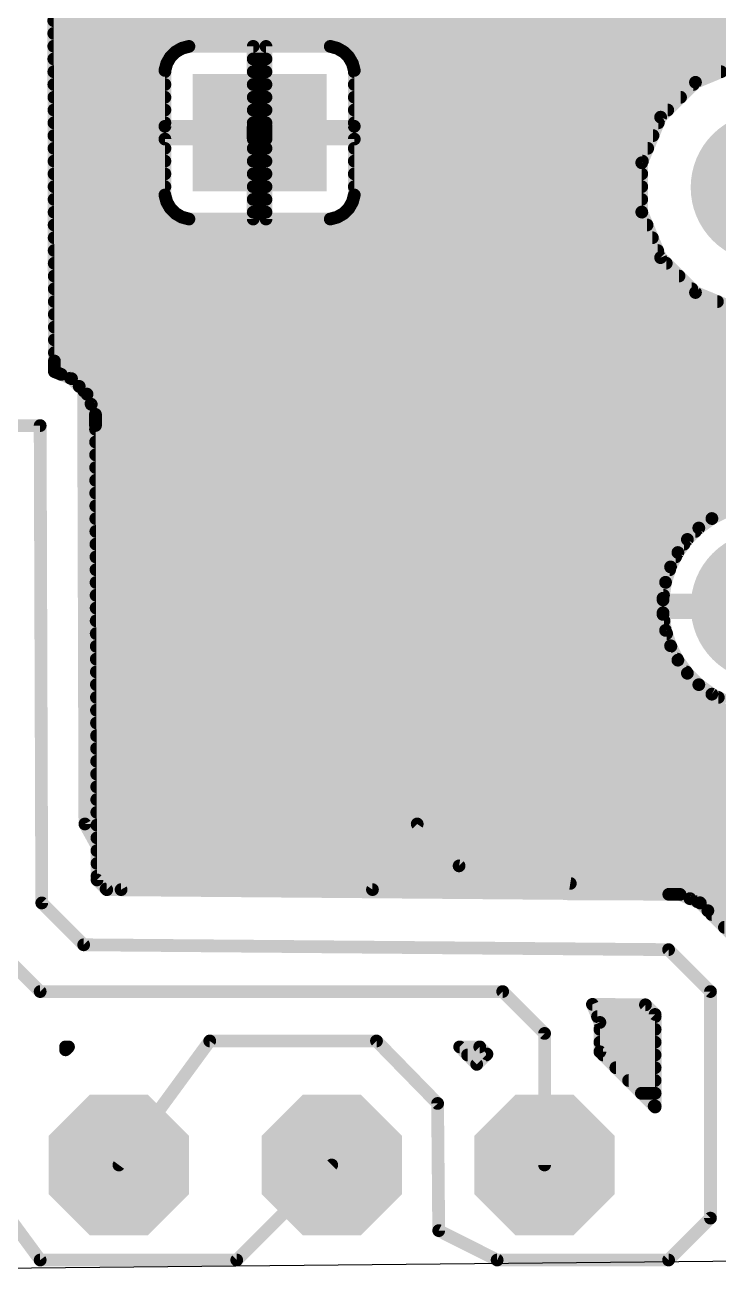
# Model space of a CAD drawing. Extents: x -10.4 to 51.9, y -1.7 to 39.2.
# Drawn here: x 19.82 to 28.1, y 0 to 15.03 of the extents above; entities that cross this region are included whole.
import ezdxf

# ---------------------------------------------------------------- set-up
doc = ezdxf.new("R2010")
doc.units = 0
for name, color, linetype in [('1', 14, 'CONTINUOUS'), ('17', 94, 'CONTINUOUS'), ('20', 178, 'CONTINUOUS')]:
    doc.layers.add(name, color=color, linetype=linetype)

# ---------------------------------------------------------------- blocks, each defined once
blk = doc.blocks.new('RECT')
blk.add_solid([(-0.5, -0.5), (0.5, -0.5), (-0.5, 0.5), (0.5, 0.5)])
blk = doc.blocks.new('OCTAGONP')
at = {"const_width": 0.5}
blk.add_lwpolyline([(-0.25, -0.1036), (-0.25, 0.1036), (-0.1036, 0.25), (0.1036, 0.25), (0.25, 0.1036), (0.25, -0.1036), (0.1036, -0.25), (-0.1036, -0.25), (-0.25, -0.1036), (-0.25, 0.1036)], dxfattribs=at)
blk = doc.blocks.new('LONGP100')
at = {"const_width": 1}
blk.add_lwpolyline([(-0.5, 0), (0.5, 0)], dxfattribs=at)
at = {"const_width": 0.5}
for points in [[(-0.5, 0.25, 1), (-0.5, -0.25)], [(0.5, -0.25, 1), (0.5, 0.25)]]:
    blk.add_lwpolyline(points, format="xyb", dxfattribs=at)

msp = doc.modelspace()

# ---------------------------------------------------------------- linework, layer by layer
at = {"layer": '1'}
for points, const_width in [([(20.5, 16.74), (20.534, 5.5)], 0.1524), ([(20.1698, 11.0259), (20.1604, 16.0003)], 0.1524), ([(20.1621, 15.0876), (39.3175, 15.0876)], 0.1524), ([(20.1624, 14.9352), (39.3173, 14.9352)], 0.1524), ([(20.1627, 14.7828), (39.3171, 14.7828)], 0.1524), ([(21.6163, 14.7145), (21.5548, 14.6531)], 0.1524), ([(21.6916, 14.758), (21.6163, 14.7145)], 0.1524), ([(21.7755, 14.7805), (21.6916, 14.758)], 0.1524), ([(22.5428, 14.7805), (21.7755, 14.7805)], 0.1524), ([(22.5428, 13.8265), (22.5428, 14.7805)], 0.1524), ([(23.4625, 14.7805), (22.6952, 14.7805)], 0.1524), ([(22.6952, 14.7805), (22.6952, 13.8265)], 0.1524), ([(23.5465, 14.758), (23.4625, 14.7805)], 0.1524), ([(23.6218, 14.7145), (23.5465, 14.758)], 0.1524), ([(23.6832, 14.6531), (23.6218, 14.7145)], 0.1524), ([(20.163, 14.6304), (21.5417, 14.6304)], 0.1524), ([(21.5113, 14.5778), (21.4888, 14.4938)], 0.1524), ([(21.5548, 14.6531), (21.5113, 14.5778)], 0.1524), ([(22.5428, 14.6304), (22.6952, 14.6304)], 0.1524), ([(23.7267, 14.5778), (23.6832, 14.6531)], 0.1524), ([(23.6963, 14.6304), (30.1557, 14.6304)], 0.1524), ([(23.7492, 14.4938), (23.7267, 14.5778)], 0.1524), ([(28.3651, 14.577), (27.8213, 14.3518)], 0.1524), ([(20.1633, 14.478), (21.4888, 14.478)], 0.1524), ([(21.4888, 14.4938), (21.4888, 13.8265)], 0.1524), ([(22.5428, 14.478), (22.6952, 14.478)], 0.1524), ([(23.7492, 13.8265), (23.7492, 14.4938)], 0.1524), ([(23.7492, 14.478), (28.1259, 14.478)], 0.1524), ([(20.1636, 14.3256), (21.4888, 14.3256)], 0.1524), ([(22.5428, 14.3256), (22.6952, 14.3256)], 0.1524), ([(23.7492, 14.3256), (27.7951, 14.3256)], 0.1524), ([(27.8213, 14.3518), (27.4051, 13.9356)], 0.1524), ([(20.1639, 14.1732), (21.4888, 14.1732)], 0.1524), ([(22.5428, 14.1732), (22.6952, 14.1732)], 0.1524), ([(23.7492, 14.1732), (27.6427, 14.1732)], 0.1524), ([(20.1641, 14.0208), (21.4888, 14.0208)], 0.1524), ([(22.5428, 14.0208), (22.6952, 14.0208)], 0.1524), ([(23.7492, 14.0208), (27.4903, 14.0208)], 0.1524), ([(27.4051, 13.9356), (27.1798, 13.3918)], 0.1524), ([(20.1644, 13.8684), (21.4888, 13.8684)], 0.1524), ([(21.4888, 13.8265), (22.5428, 13.8265)], 0.1524), ([(22.5428, 13.8684), (22.6952, 13.8684)], 0.1524), ([(22.6952, 13.8265), (22.5428, 13.8265)], 0.1524), ([(22.5428, 13.8265), (22.5428, 13.6741)], 0.1524), ([(22.6952, 13.6741), (22.6952, 13.8265)], 0.1524), ([(22.6952, 13.8265), (23.7492, 13.8265)], 0.1524), ([(23.7492, 13.8684), (27.3772, 13.8684)], 0.1524), ([(20.1647, 13.716), (22.5428, 13.716)], 0.1524), ([(22.5428, 13.6741), (21.4888, 13.6741)], 0.1524), ([(21.4888, 13.6741), (21.4888, 13.0068)], 0.1524), ([(22.5428, 12.7201), (22.5428, 13.6741)], 0.1524), ([(22.5428, 13.6741), (22.6952, 13.6741)], 0.1524), ([(22.6952, 13.716), (27.3141, 13.716)], 0.1524), ([(22.6952, 13.6741), (22.6952, 12.7201)], 0.1524), ([(23.7492, 13.6741), (22.6952, 13.6741)], 0.1524), ([(23.7492, 13.0068), (23.7492, 13.6741)], 0.1524), ([(20.165, 13.5636), (21.4888, 13.5636)], 0.1524), ([(22.5428, 13.5636), (22.6952, 13.5636)], 0.1524), ([(23.7492, 13.5636), (27.251, 13.5636)], 0.1524), ([(20.1653, 13.4112), (21.4888, 13.4112)], 0.1524), ([(22.5428, 13.4112), (22.6952, 13.4112)], 0.1524), ([(23.7492, 13.4112), (27.1878, 13.4112)], 0.1524), ([(27.1798, 13.3918), (27.1798, 12.8032)], 0.1524), ([(20.1656, 13.2588), (21.4888, 13.2588)], 0.1524), ([(22.5428, 13.2588), (22.6952, 13.2588)], 0.1524), ([(23.7492, 13.2588), (27.1798, 13.2588)], 0.1524), ([(20.1659, 13.1064), (21.4888, 13.1064)], 0.1524), ([(21.4888, 13.0068), (21.5113, 12.9229)], 0.1524), ([(22.5428, 13.1064), (22.6952, 13.1064)], 0.1524), ([(23.7267, 12.9229), (23.7492, 13.0068)], 0.1524), ([(23.7492, 13.1064), (27.1798, 13.1064)], 0.1524), ([(20.1662, 12.954), (21.503, 12.954)], 0.1524), ([(21.5113, 12.9229), (21.5548, 12.8476)], 0.1524), ([(22.5428, 12.954), (22.6952, 12.954)], 0.1524), ([(23.6832, 12.8476), (23.7267, 12.9229)], 0.1524), ([(23.7351, 12.954), (27.1798, 12.954)], 0.1524), ([(20.1664, 12.8016), (21.6008, 12.8016)], 0.1524), ([(21.5548, 12.8476), (21.6163, 12.7861)], 0.1524), ([(21.6163, 12.7861), (21.6916, 12.7426)], 0.1524), ([(21.6916, 12.7426), (21.7755, 12.7201)], 0.1524), ([(21.7755, 12.7201), (22.5428, 12.7201)], 0.1524), ([(22.5428, 12.8016), (22.6952, 12.8016)], 0.1524), ([(22.6952, 12.7201), (23.4625, 12.7201)], 0.1524), ([(23.4625, 12.7201), (23.5465, 12.7426)], 0.1524), ([(23.5465, 12.7426), (23.6218, 12.7861)], 0.1524), ([(23.6218, 12.7861), (23.6832, 12.8476)], 0.1524), ([(23.6373, 12.8016), (27.1805, 12.8016)], 0.1524), ([(27.1798, 12.8032), (27.4051, 12.2594)], 0.1524), ([(20.1667, 12.6492), (27.2436, 12.6492)], 0.1524), ([(20.167, 12.4968), (27.3067, 12.4968)], 0.1524), ([(20.1673, 12.3444), (27.3698, 12.3444)], 0.1524), ([(27.4051, 12.2594), (27.8213, 11.8432)], 0.1524), ([(20.1676, 12.192), (27.4725, 12.192)], 0.1524), ([(20.1679, 12.0396), (27.6249, 12.0396)], 0.1524), ([(20.1682, 11.8872), (27.7773, 11.8872)], 0.1524), ([(27.8213, 11.8432), (28.3651, 11.618)], 0.1524), ([(20.1685, 11.7348), (28.083, 11.7348)], 0.1524), ([(20.1687, 11.5824), (39.312, 11.5824)], 0.1524), ([(20.169, 11.43), (39.3118, 11.43)], 0.1524), ([(20.1693, 11.2776), (39.3116, 11.2776)], 0.1524), ([(20.1696, 11.1252), (39.3113, 11.1252)], 0.1524), ([(20.17, 11.0253), (20.1698, 11.0259)], 0.1524), ([(20.17, 10.8994), (20.17, 11.0253)], 0.1524), ([(20.17, 10.9728), (39.3111, 10.9728)], 0.1524), ([(20.2515, 10.8657), (20.17, 10.8994)], 0.1524), ([(20.3722, 10.8161), (20.2515, 10.8657)], 0.1524), ([(20.3618, 10.8204), (39.3109, 10.8204)], 0.1524), ([(20.373, 10.8153), (20.3722, 10.8161)], 0.1524), ([(20.3741, 10.8149), (20.373, 10.8153)], 0.1524), ([(20.4659, 10.7231), (20.3741, 10.8149)], 0.1524), ([(20.5586, 10.631), (20.4659, 10.7231)], 0.1524), ([(20.5213, 10.668), (39.3106, 10.668)], 0.1524), ([(20.559, 10.6299), (20.5586, 10.631)], 0.1524), ([(20.5599, 10.6291), (20.559, 10.6299)], 0.1524), ([(20.6097, 10.5087), (20.5599, 10.6291)], 0.1524), ([(20.6069, 10.5156), (39.3104, 10.5156)], 0.1524), ([(20.6599, 10.3886), (20.6097, 10.5087)], 0.1524), ([(20.66, 10.3874), (20.6599, 10.3886)], 0.1524), ([(20.6604, 10.3864), (20.66, 10.3874)], 0.1524), ([(20.6604, 10.2557), (20.6604, 10.3864)], 0.1524), ([(20.6604, 10.3632), (39.3101, 10.3632)], 0.1524), ([(20, 10.255), (18.179, 10.255)], 0.1524), ([(20.0193, 4.5579), (20, 10.255)], 0.1524), ([(20.6788, 4.8323), (20.6604, 10.2557)], 0.1524), ([(20.6606, 10.2108), (39.3099, 10.2108)], 0.1524), ([(20.6611, 10.0584), (39.3097, 10.0584)], 0.1524), ([(20.6616, 9.906), (39.3094, 9.906)], 0.1524), ([(20.6621, 9.7536), (39.3092, 9.7536)], 0.1524), ([(20.6626, 9.6012), (39.309, 9.6012)], 0.1524), ([(20.6631, 9.4488), (39.3087, 9.4488)], 0.1524), ([(20.6636, 9.2964), (28.3947, 9.2964)], 0.1524), ([(20.6642, 9.144), (28.0147, 9.144)], 0.1524), ([(28.017, 9.1457), (27.861, 9.0323)], 0.1524), ([(28.1889, 9.2333), (28.017, 9.1457)], 0.1524), ([(20.6647, 8.9916), (27.8203, 8.9916)], 0.1524), ([(27.861, 9.0323), (27.7246, 8.8959)], 0.1524), ([(20.6652, 8.8392), (27.6834, 8.8392)], 0.1524), ([(27.7246, 8.8959), (27.6112, 8.7398)], 0.1524), ([(20.6657, 8.6868), (27.5842, 8.6868)], 0.1524), ([(27.6112, 8.7398), (27.5236, 8.5679)], 0.1524), ([(20.6662, 8.5344), (27.5127, 8.5344)], 0.1524), ([(27.5236, 8.5679), (27.464, 8.3845)], 0.1524), ([(20.6667, 8.382), (27.4636, 8.382)], 0.1524), ([(27.464, 8.3845), (27.4338, 8.194)], 0.1524), ([(20.6673, 8.2296), (27.4395, 8.2296)], 0.1524), ([(27.4338, 8.194), (27.4338, 8.1737)], 0.1524), ([(20.6678, 8.0772), (29.4785, 8.0772)], 0.1524), ([(27.4338, 8.1737), (29.4785, 8.1737)], 0.1524), ([(20.6683, 7.9248), (27.4459, 7.9248)], 0.1524), ([(29.4785, 8.0213), (27.4338, 8.0213)], 0.1524), ([(27.4338, 8.0213), (27.4338, 8.001)], 0.1524), ([(27.4338, 8.001), (27.464, 7.8105)], 0.1524), ([(20.6688, 7.7724), (27.4764, 7.7724)], 0.1524), ([(27.464, 7.8105), (27.5236, 7.6271)], 0.1524), ([(20.6693, 7.62), (27.5272, 7.62)], 0.1524), ([(27.5236, 7.6271), (27.6112, 7.4552)], 0.1524), ([(20.6698, 7.4676), (27.6048, 7.4676)], 0.1524), ([(27.6112, 7.4552), (27.7246, 7.2991)], 0.1524), ([(20.6704, 7.3152), (27.7129, 7.3152)], 0.1524), ([(27.7246, 7.2991), (27.861, 7.1627)], 0.1524), ([(20.6709, 7.1628), (27.8609, 7.1628)], 0.1524), ([(27.861, 7.1627), (28.017, 7.0493)], 0.1524), ([(20.6714, 7.0104), (28.0934, 7.0104)], 0.1524), ([(28.017, 7.0493), (28.1889, 6.9617)], 0.1524), ([(20.6719, 6.858), (39.3047, 6.858)], 0.1524), ([(20.6724, 6.7056), (39.3044, 6.7056)], 0.1524), ([(20.6729, 6.5532), (39.3042, 6.5532)], 0.1524), ([(20.6735, 6.4008), (39.304, 6.4008)], 0.1524), ([(20.674, 6.2484), (39.3037, 6.2484)], 0.1524), ([(20.6745, 6.096), (39.3035, 6.096)], 0.1524), ([(20.675, 5.9436), (39.3032, 5.9436)], 0.1524), ([(20.6755, 5.7912), (39.303, 5.7912)], 0.1524), ([(20.676, 5.6388), (39.3028, 5.6388)], 0.1524), ([(20.534, 5.5), (20.966, 4.7169)], 0.1524), ([(20.6765, 5.4864), (39.3025, 5.4864)], 0.1524), ([(23.966, 4.7169), (24.5, 5.5)], 0.1524), ([(24.5, 5.5), (25, 5)], 0.1524), ([(20.6771, 5.334), (39.3023, 5.334)], 0.1524), ([(20.6776, 5.1816), (39.302, 5.1816)], 0.1524), ([(20.6781, 5.0292), (39.3018, 5.0292)], 0.1524), ([(25, 5), (26.327, 4.7905)], 0.1524), ([(26.327, 4.7905), (27.3926, 4.7905)], 0.4064), ([(20.6786, 4.8768), (39.3016, 4.8768)], 0.1524), ([(20.7951, 4.716), (20.6788, 4.8323)], 0.1524), ([(20.7867, 4.7244), (39.3013, 4.7244)], 0.1524), ([(27.5026, 4.6604), (20.7951, 4.716)], 0.1524), ([(20.966, 4.7169), (23.966, 4.7169)], 0.1524), ([(27.6314, 4.6604), (27.5026, 4.6604)], 0.1524), ([(27.634, 4.6593), (27.6314, 4.6604)], 0.1524), ([(27.6368, 4.6593), (27.634, 4.6593)], 0.1524), ([(27.7553, 4.6091), (27.6368, 4.6593)], 0.1524), ([(27.8741, 4.5599), (27.7553, 4.6091)], 0.1524), ([(20.5193, 4.0579), (20.0193, 4.5579)], 0.1524), ([(27.8448, 4.572), (39.3011, 4.572)], 0.1524), ([(27.8761, 4.5578), (27.8741, 4.5599)], 0.1524), ([(27.8787, 4.5567), (27.8761, 4.5578)], 0.1524), ([(27.969, 4.465), (27.8787, 4.5567)], 0.1524), ([(28.5599, 3.8741), (27.969, 4.465)], 0.1524), ([(28.0143, 4.4196), (39.3009, 4.4196)], 0.1524), ([(28.1667, 4.2672), (39.3006, 4.2672)], 0.1524), ([(20, 3.5), (19.5, 4)], 0.1524), ([(27.5, 4), (20.5193, 4.0579)], 0.1524), ([(28, 3.5), (27.5, 4)], 0.1524), ([(25.52, 3.5), (20, 3.5)], 0.1524), ([(26.02, 3), (25.52, 3.5)], 0.1524), ([(28, 0.7959), (28, 3.5)], 0.1524), ([(26.6804, 3.1314), (26.591, 3.3471)], 0.1524), ([(26.591, 3.3471), (27.2242, 3.3419)], 0.1524), ([(27.2242, 3.3419), (27.3396, 3.2265)], 0.1524), ([(26.6518, 3.2004), (27.3396, 3.2004)], 0.1524), ([(26.6804, 2.7812), (26.6804, 3.1314)], 0.1524), ([(27.3396, 3.2265), (27.3396, 2.122)], 0.1524), ([(26.02, 1.43), (26.02, 3)], 0.1524), ([(26.6804, 3.048), (27.3396, 3.048)], 0.1524), ([(20.3031, 2.8047), (20.3031, 2.8396)], 0.1524), ([(20.3031, 2.8396), (20.338, 2.8396)], 0.1524), ([(20.338, 2.8396), (20.3031, 2.8047)], 0.1524), ([(20.94, 1.43), (22.0242, 2.9103)], 0.1524), ([(22.0242, 2.9103), (24.0142, 2.9103)], 0.1524), ([(24.0142, 2.9103), (24.7432, 2.1645)], 0.1524), ([(25.21, 2.6316), (25.0067, 2.8396)], 0.1524), ([(25.0067, 2.8396), (25.2465, 2.8396)], 0.1524), ([(25.2465, 2.8396), (25.3322, 2.7538)], 0.1524), ([(26.6804, 2.8956), (27.3396, 2.8956)], 0.1524), ([(27.3396, 2.122), (26.6804, 2.7812)], 0.1524), ([(25.101, 2.7432), (25.3216, 2.7432)], 0.1524), ([(25.3322, 2.7538), (25.21, 2.6316)], 0.1524), ([(26.7184, 2.7432), (27.3396, 2.7432)], 0.1524), ([(26.8708, 2.5908), (27.3396, 2.5908)], 0.1524), ([(27.0232, 2.4384), (27.3396, 2.4384)], 0.1524), ([(27.1756, 2.286), (27.3396, 2.286)], 0.1524), ([(24.7432, 2.1645), (24.7568, 0.6467)], 0.1524), ([(27.328, 2.1336), (27.3396, 2.1336)], 0.1524), ([(23.48, 1.43), (22.3459, 0.2959)], 0.1524), ([(20, 0.2959), (19.6427, 0.7823)], 0.1524), ([(27.5, 0.2959), (28, 0.7959)], 0.1524), ([(24.7568, 0.6467), (25.4541, 0.2959)], 0.1524), ([(22.3459, 0.2959), (20, 0.2959)], 0.1524), ([(25.4541, 0.2959), (27.5, 0.2959)], 0.1524)]:
    msp.add_lwpolyline(points, dxfattribs=dict(at, const_width=const_width))
for points, const_width in [([(20.1621, 15.1257, 1), (20.1621, 15.0495)], 0.0762), ([(20.1624, 14.9733, 1), (20.1624, 14.8971)], 0.0762), ([(20.1627, 14.8209, 1), (20.1627, 14.7447)], 0.0762), ([(21.5972, 14.7475, 1), (21.6353, 14.6815)], 0.0762), ([(21.6432, 14.6876, 1), (21.5893, 14.7415)], 0.0762), ([(21.6817, 14.7948, 1), (21.7014, 14.7212)], 0.0762), ([(21.7106, 14.725, 1), (21.6725, 14.791)], 0.0762), ([(21.7755, 14.8186, 1), (21.7755, 14.7424)], 0.0762), ([(21.7854, 14.7437, 1), (21.7657, 14.8173)], 0.0762), ([(22.5809, 14.7805, 1), (22.5047, 14.7805)], 0.0762), ([(22.5428, 14.7424, 1), (22.5428, 14.8186)], 0.0762), ([(22.6952, 14.8186, 1), (22.6952, 14.7424)], 0.0762), ([(22.7333, 14.7805, 1), (22.6571, 14.7805)], 0.0762), ([(23.4724, 14.8173, 1), (23.4526, 14.7437)], 0.0762), ([(23.4625, 14.7424, 1), (23.4625, 14.8186)], 0.0762), ([(23.5655, 14.791, 1), (23.5274, 14.725)], 0.0762), ([(23.5366, 14.7212, 1), (23.5563, 14.7948)], 0.0762), ([(23.6487, 14.7415, 1), (23.5948, 14.6876)], 0.0762), ([(23.6027, 14.6815, 1), (23.6408, 14.7475)], 0.0762), ([(20.163, 14.6685, 1), (20.163, 14.5923)], 0.0762), ([(21.4783, 14.5968, 1), (21.5443, 14.5587)], 0.0762), ([(21.5481, 14.5679, 1), (21.4745, 14.5876)], 0.0762), ([(21.5279, 14.68, 1), (21.5817, 14.6261)], 0.0762), ([(21.5878, 14.634, 1), (21.5218, 14.6721)], 0.0762), ([(21.5417, 14.5923, 1), (21.5417, 14.6685)], 0.0762), ([(22.5428, 14.6685, 1), (22.5428, 14.5923)], 0.0762), ([(22.6952, 14.5923, 1), (22.6952, 14.6685)], 0.0762), ([(23.7162, 14.6721, 1), (23.6502, 14.634)], 0.0762), ([(23.6563, 14.6261, 1), (23.7102, 14.68)], 0.0762), ([(23.6963, 14.6685, 1), (23.6963, 14.5923)], 0.0762), ([(23.7635, 14.5876, 1), (23.6899, 14.5679)], 0.0762), ([(23.6937, 14.5587, 1), (23.7597, 14.5968)], 0.0762), ([(20.1633, 14.5161, 1), (20.1633, 14.4399)], 0.0762), ([(21.5269, 14.4938, 1), (21.4507, 14.4938)], 0.0762), ([(21.452, 14.5037, 1), (21.5256, 14.4839)], 0.0762), ([(21.4888, 14.4399, 1), (21.4888, 14.5161)], 0.0762), ([(22.5428, 14.5161, 1), (22.5428, 14.4399)], 0.0762), ([(22.6952, 14.4399, 1), (22.6952, 14.5161)], 0.0762), ([(23.7873, 14.4938, 1), (23.7111, 14.4938)], 0.0762), ([(23.7492, 14.5161, 1), (23.7492, 14.4399)], 0.0762), ([(23.7124, 14.4839, 1), (23.786, 14.5037)], 0.0762), ([(28.1259, 14.4399, 1), (28.1259, 14.5161)], 0.0762), ([(20.1636, 14.3637, 1), (20.1636, 14.2875)], 0.0762), ([(21.4888, 14.2875, 1), (21.4888, 14.3637)], 0.0762), ([(22.5428, 14.3637, 1), (22.5428, 14.2875)], 0.0762), ([(22.6952, 14.2875, 1), (22.6952, 14.3637)], 0.0762), ([(23.7492, 14.3637, 1), (23.7492, 14.2875)], 0.0762), ([(27.8067, 14.387, 1), (27.8358, 14.3166)], 0.0762), ([(27.8482, 14.3249, 1), (27.7943, 14.3787)], 0.0762), ([(27.7951, 14.2875, 1), (27.7951, 14.3637)], 0.0762), ([(20.1639, 14.2113, 1), (20.1639, 14.1351)], 0.0762), ([(21.4888, 14.1351, 1), (21.4888, 14.2113)], 0.0762), ([(22.5428, 14.2113, 1), (22.5428, 14.1351)], 0.0762), ([(22.6952, 14.1351, 1), (22.6952, 14.2113)], 0.0762), ([(23.7492, 14.2113, 1), (23.7492, 14.1351)], 0.0762), ([(27.6427, 14.1351, 1), (27.6427, 14.2113)], 0.0762), ([(20.1641, 14.0589, 1), (20.1641, 13.9827)], 0.0762), ([(21.4888, 13.9827, 1), (21.4888, 14.0589)], 0.0762), ([(22.5428, 14.0589, 1), (22.5428, 13.9827)], 0.0762), ([(22.6952, 13.9827, 1), (22.6952, 14.0589)], 0.0762), ([(23.7492, 14.0589, 1), (23.7492, 13.9827)], 0.0762), ([(27.3781, 13.9625, 1), (27.432, 13.9087)], 0.0762), ([(27.4403, 13.921, 1), (27.3699, 13.9502)], 0.0762), ([(27.4903, 13.9827, 1), (27.4903, 14.0589)], 0.0762), ([(20.1644, 13.9065, 1), (20.1644, 13.8303)], 0.0762), ([(21.4888, 13.8646, 1), (21.4888, 13.7884)], 0.0762), ([(21.4507, 13.8265, 1), (21.5269, 13.8265)], 0.0762), ([(21.4888, 13.8303, 1), (21.4888, 13.9065)], 0.0762), ([(22.5428, 13.9065, 1), (22.5428, 13.8303)], 0.0762), ([(22.5428, 13.8646, 1), (22.5428, 13.7884)], 0.0762), ([(22.5809, 13.8265, 1), (22.5047, 13.8265)], 0.0762), ([(22.5047, 13.8265, 1), (22.5809, 13.8265)], 0.0762), ([(22.5428, 13.7884, 1), (22.5428, 13.8646)], 0.0762), ([(22.7333, 13.8265, 1), (22.6571, 13.8265)], 0.0762), ([(22.6952, 13.8646, 1), (22.6952, 13.7884)], 0.0762), ([(22.6571, 13.8265, 1), (22.7333, 13.8265)], 0.0762), ([(22.6952, 13.8303, 1), (22.6952, 13.9065)], 0.0762), ([(22.6952, 13.7884, 1), (22.6952, 13.8646)], 0.0762), ([(23.7492, 13.9065, 1), (23.7492, 13.8303)], 0.0762), ([(23.7111, 13.8265, 1), (23.7873, 13.8265)], 0.0762), ([(23.7492, 13.7884, 1), (23.7492, 13.8646)], 0.0762), ([(27.3772, 13.8303, 1), (27.3772, 13.9065)], 0.0762), ([(20.1647, 13.7541, 1), (20.1647, 13.6779)], 0.0762), ([(21.4888, 13.7122, 1), (21.4888, 13.636)], 0.0762), ([(21.5269, 13.6741, 1), (21.4507, 13.6741)], 0.0762), ([(22.5809, 13.6741, 1), (22.5047, 13.6741)], 0.0762), ([(22.5428, 13.7122, 1), (22.5428, 13.636)], 0.0762), ([(22.5047, 13.6741, 1), (22.5809, 13.6741)], 0.0762), ([(22.5428, 13.6779, 1), (22.5428, 13.7541)], 0.0762), ([(22.5428, 13.636, 1), (22.5428, 13.7122)], 0.0762), ([(22.6952, 13.7541, 1), (22.6952, 13.6779)], 0.0762), ([(22.7333, 13.6741, 1), (22.6571, 13.6741)], 0.0762), ([(22.6952, 13.7122, 1), (22.6952, 13.636)], 0.0762), ([(22.6571, 13.6741, 1), (22.7333, 13.6741)], 0.0762), ([(22.6952, 13.636, 1), (22.6952, 13.7122)], 0.0762), ([(23.7873, 13.6741, 1), (23.7111, 13.6741)], 0.0762), ([(23.7492, 13.636, 1), (23.7492, 13.7122)], 0.0762), ([(27.3141, 13.6779, 1), (27.3141, 13.7541)], 0.0762), ([(20.165, 13.6017, 1), (20.165, 13.5255)], 0.0762), ([(21.4888, 13.5255, 1), (21.4888, 13.6017)], 0.0762), ([(22.5428, 13.6017, 1), (22.5428, 13.5255)], 0.0762), ([(22.6952, 13.5255, 1), (22.6952, 13.6017)], 0.0762), ([(23.7492, 13.6017, 1), (23.7492, 13.5255)], 0.0762), ([(27.251, 13.5255, 1), (27.251, 13.6017)], 0.0762), ([(20.1653, 13.4493, 1), (20.1653, 13.3731)], 0.0762), ([(21.4888, 13.3731, 1), (21.4888, 13.4493)], 0.0762), ([(22.5428, 13.4493, 1), (22.5428, 13.3731)], 0.0762), ([(22.6952, 13.3731, 1), (22.6952, 13.4493)], 0.0762), ([(23.7492, 13.4493, 1), (23.7492, 13.3731)], 0.0762), ([(27.2179, 13.3918, 1), (27.1417, 13.3918)], 0.0762), ([(27.1446, 13.4064, 1), (27.215, 13.3772)], 0.0762), ([(27.1878, 13.3731, 1), (27.1878, 13.4493)], 0.0762), ([(20.1656, 13.2969, 1), (20.1656, 13.2207)], 0.0762), ([(21.4888, 13.2207, 1), (21.4888, 13.2969)], 0.0762), ([(22.5428, 13.2969, 1), (22.5428, 13.2207)], 0.0762), ([(22.6952, 13.2207, 1), (22.6952, 13.2969)], 0.0762), ([(23.7492, 13.2969, 1), (23.7492, 13.2207)], 0.0762), ([(27.1798, 13.2207, 1), (27.1798, 13.2969)], 0.0762), ([(20.1659, 13.1445, 1), (20.1659, 13.0683)], 0.0762), ([(21.5256, 13.0167, 1), (21.452, 12.997)], 0.0762), ([(21.4888, 13.0683, 1), (21.4888, 13.1445)], 0.0762), ([(22.5428, 13.1445, 1), (22.5428, 13.0683)], 0.0762), ([(22.6952, 13.0683, 1), (22.6952, 13.1445)], 0.0762), ([(23.7492, 13.1445, 1), (23.7492, 13.0683)], 0.0762), ([(23.786, 12.997, 1), (23.7124, 13.0167)], 0.0762), ([(27.1798, 13.0683, 1), (27.1798, 13.1445)], 0.0762), ([(20.1662, 12.9921, 1), (20.1662, 12.9159)], 0.0762), ([(21.4507, 13.0068, 1), (21.5269, 13.0068)], 0.0762), ([(21.5443, 12.9419, 1), (21.4783, 12.9038)], 0.0762), ([(21.4745, 12.913, 1), (21.5481, 12.9327)], 0.0762), ([(21.503, 12.9159, 1), (21.503, 12.9921)], 0.0762), ([(22.5428, 12.9921, 1), (22.5428, 12.9159)], 0.0762), ([(22.6952, 12.9159, 1), (22.6952, 12.9921)], 0.0762), ([(23.6899, 12.9327, 1), (23.7635, 12.913)], 0.0762), ([(23.7597, 12.9038, 1), (23.6937, 12.9419)], 0.0762), ([(23.7351, 12.9921, 1), (23.7351, 12.9159)], 0.0762), ([(23.7111, 13.0068, 1), (23.7873, 13.0068)], 0.0762), ([(27.1798, 12.9159, 1), (27.1798, 12.9921)], 0.0762), ([(20.1664, 12.8397, 1), (20.1664, 12.7635)], 0.0762), ([(21.5817, 12.8745, 1), (21.5279, 12.8206)], 0.0762), ([(21.5218, 12.8285, 1), (21.5878, 12.8666)], 0.0762), ([(21.6353, 12.8191, 1), (21.5972, 12.7531)], 0.0762), ([(21.5893, 12.7592, 1), (21.6432, 12.813)], 0.0762), ([(21.6008, 12.7635, 1), (21.6008, 12.8397)], 0.0762), ([(21.7014, 12.7794, 1), (21.6817, 12.7058)], 0.0762), ([(21.6725, 12.7096, 1), (21.7106, 12.7756)], 0.0762), ([(21.7755, 12.7582, 1), (21.7755, 12.682)], 0.0762), ([(21.7657, 12.6833, 1), (21.7854, 12.7569)], 0.0762), ([(22.5428, 12.8397, 1), (22.5428, 12.7635)], 0.0762), ([(22.5428, 12.682, 1), (22.5428, 12.7582)], 0.0762), ([(22.6952, 12.7582, 1), (22.6952, 12.682)], 0.0762), ([(22.6952, 12.7635, 1), (22.6952, 12.8397)], 0.0762), ([(23.4526, 12.7569, 1), (23.4724, 12.6833)], 0.0762), ([(23.4625, 12.682, 1), (23.4625, 12.7582)], 0.0762), ([(23.5274, 12.7756, 1), (23.5655, 12.7096)], 0.0762), ([(23.5563, 12.7058, 1), (23.5366, 12.7794)], 0.0762), ([(23.5948, 12.813, 1), (23.6487, 12.7592)], 0.0762), ([(23.6373, 12.8397, 1), (23.6373, 12.7635)], 0.0762), ([(23.6408, 12.7531, 1), (23.6027, 12.8191)], 0.0762), ([(23.6502, 12.8666, 1), (23.7162, 12.8285)], 0.0762), ([(23.7102, 12.8206, 1), (23.6563, 12.8745)], 0.0762), ([(27.215, 12.8178, 1), (27.1446, 12.7886)], 0.0762), ([(27.1417, 12.8032, 1), (27.2179, 12.8032)], 0.0762), ([(27.1805, 12.7635, 1), (27.1805, 12.8397)], 0.0762), ([(20.1667, 12.6873, 1), (20.1667, 12.6111)], 0.0762), ([(22.5047, 12.7201, 1), (22.5809, 12.7201)], 0.0762), ([(22.6571, 12.7201, 1), (22.7333, 12.7201)], 0.0762), ([(27.2436, 12.6111, 1), (27.2436, 12.6873)], 0.0762), ([(20.167, 12.5349, 1), (20.167, 12.4587)], 0.0762), ([(27.3067, 12.4587, 1), (27.3067, 12.5349)], 0.0762), ([(20.1673, 12.3825, 1), (20.1673, 12.3063)], 0.0762), ([(27.432, 12.2863, 1), (27.3781, 12.2325)], 0.0762), ([(27.3698, 12.3063, 1), (27.3698, 12.3825)], 0.0762), ([(20.1676, 12.2301, 1), (20.1676, 12.1539)], 0.0762), ([(27.3699, 12.2448, 1), (27.4403, 12.274)], 0.0762), ([(27.4725, 12.1539, 1), (27.4725, 12.2301)], 0.0762), ([(20.1679, 12.0777, 1), (20.1679, 12.0015)], 0.0762), ([(27.6249, 12.0015, 1), (27.6249, 12.0777)], 0.0762), ([(20.1682, 11.9253, 1), (20.1682, 11.8491)], 0.0762), ([(27.7773, 11.8491, 1), (27.7773, 11.9253)], 0.0762), ([(27.8358, 11.8784, 1), (27.8067, 11.808)], 0.0762), ([(27.7943, 11.8163, 1), (27.8482, 11.8701)], 0.0762), ([(20.1685, 11.7729, 1), (20.1685, 11.6967)], 0.0762), ([(28.083, 11.6967, 1), (28.083, 11.7729)], 0.0762), ([(20.1687, 11.6205, 1), (20.1687, 11.5443)], 0.0762), ([(20.169, 11.4681, 1), (20.169, 11.3919)], 0.0762), ([(20.1693, 11.3157, 1), (20.1693, 11.2395)], 0.0762), ([(20.1696, 11.1633, 1), (20.1696, 11.0871)], 0.0762), ([(20.2049, 11.0406, 1), (20.1347, 11.0112)], 0.0762), ([(20.1317, 11.0258, 1), (20.2079, 11.0259)], 0.0762), ([(20.2081, 11.0253, 1), (20.1319, 11.0253)], 0.0762), ([(20.17, 11.0109, 1), (20.17, 10.9347)], 0.0762), ([(20.1846, 10.9346, 1), (20.1555, 10.8642)], 0.0762), ([(20.1349, 11.0106, 1), (20.2052, 11.04)], 0.0762), ([(20.1319, 10.8994, 1), (20.2081, 10.8994)], 0.0762), ([(20.2659, 10.9009, 1), (20.237, 10.8304)], 0.0762), ([(20.2369, 10.8305, 1), (20.266, 10.9008)], 0.0762), ([(20.3618, 10.8585, 1), (20.3618, 10.7823)], 0.0762), ([(20.3991, 10.8431, 1), (20.3453, 10.7891)], 0.0762), ([(20.3875, 10.8505, 1), (20.3585, 10.7801)], 0.0762), ([(20.401, 10.8418, 1), (20.3471, 10.7879)], 0.0762), ([(20.3461, 10.7883, 1), (20.3999, 10.8423)], 0.0762), ([(20.3577, 10.7809, 1), (20.3866, 10.8514)], 0.0762), ([(20.3596, 10.7796, 1), (20.3886, 10.8501)], 0.0762), ([(20.4927, 10.7501, 1), (20.439, 10.696)], 0.0762), ([(20.4389, 10.6961, 1), (20.4928, 10.75)], 0.0762), ([(20.5213, 10.7061, 1), (20.5213, 10.6299)], 0.0762), ([(20.5937, 10.6457, 1), (20.5234, 10.6163)], 0.0762), ([(20.586, 10.6568, 1), (20.5321, 10.603)], 0.0762), ([(20.5951, 10.6437, 1), (20.5247, 10.6145)], 0.0762), ([(20.5239, 10.6152, 1), (20.5942, 10.6446)], 0.0762), ([(20.5317, 10.6039, 1), (20.5854, 10.658)], 0.0762), ([(20.5329, 10.6021, 1), (20.5868, 10.656)], 0.0762), ([(20.6069, 10.5537, 1), (20.6069, 10.4775)], 0.0762), ([(20.6449, 10.5234, 1), (20.5746, 10.494)], 0.0762), ([(20.5745, 10.4941, 1), (20.6449, 10.5232)], 0.0762), ([(20.698, 10.3887, 1), (20.6218, 10.3885)], 0.0762), ([(20.6951, 10.4021, 1), (20.6248, 10.3728)], 0.0762), ([(20.6219, 10.3873, 1), (20.698, 10.3875)], 0.0762), ([(20.6985, 10.3864, 1), (20.6223, 10.3864)], 0.0762), ([(20.6604, 10.4013, 1), (20.6604, 10.3251)], 0.0762), ([(20.6248, 10.3739, 1), (20.6951, 10.4033)], 0.0762), ([(20.6252, 10.3717, 1), (20.6956, 10.401)], 0.0762), ([(20.0381, 10.2551, 1), (19.9619, 10.2549)], 0.0762), ([(20, 10.2169, 1), (20, 10.2931)], 0.0762), ([(20.6985, 10.2558, 1), (20.6223, 10.2556)], 0.0762), ([(20.6223, 10.2557, 1), (20.6985, 10.2557)], 0.0762), ([(20.6606, 10.2489, 1), (20.6606, 10.1727)], 0.0762), ([(20.6611, 10.0965, 1), (20.6611, 10.0203)], 0.0762), ([(20.6616, 9.9441, 1), (20.6616, 9.8679)], 0.0762), ([(20.6621, 9.7917, 1), (20.6621, 9.7155)], 0.0762), ([(20.6626, 9.6393, 1), (20.6626, 9.5631)], 0.0762), ([(20.6631, 9.4869, 1), (20.6631, 9.4107)], 0.0762), ([(20.6636, 9.3345, 1), (20.6636, 9.2583)], 0.0762), ([(20.6642, 9.1821, 1), (20.6642, 9.1059)], 0.0762), ([(27.9997, 9.1796, 1), (28.0343, 9.1117)], 0.0762), ([(28.0394, 9.1149, 1), (27.9946, 9.1765)], 0.0762), ([(28.0147, 9.1059, 1), (28.0147, 9.1821)], 0.0762), ([(20.6647, 9.0297, 1), (20.6647, 8.9535)], 0.0762), ([(27.8203, 8.9535, 1), (27.8203, 9.0297)], 0.0762), ([(27.8386, 9.0631, 1), (27.8834, 9.0015)], 0.0762), ([(27.8879, 9.0054, 1), (27.834, 9.0592)], 0.0762), ([(20.6652, 8.8773, 1), (20.6652, 8.8011)], 0.0762), ([(27.6834, 8.8011, 1), (27.6834, 8.8773)], 0.0762), ([(27.6976, 8.9228, 1), (27.7515, 8.869)], 0.0762), ([(27.7554, 8.8735, 1), (27.6937, 8.9183)], 0.0762), ([(20.6657, 8.7249, 1), (20.6657, 8.6487)], 0.0762), ([(27.5804, 8.7622, 1), (27.642, 8.7174)], 0.0762), ([(27.6451, 8.7225, 1), (27.5772, 8.7571)], 0.0762), ([(27.5842, 8.6487, 1), (27.5842, 8.7249)], 0.0762), ([(20.6662, 8.5725, 1), (20.6662, 8.4963)], 0.0762), ([(27.4896, 8.5852, 1), (27.5575, 8.5507)], 0.0762), ([(27.5598, 8.5562, 1), (27.4874, 8.5797)], 0.0762), ([(27.5127, 8.4963, 1), (27.5127, 8.5725)], 0.0762), ([(20.6667, 8.4201, 1), (20.6667, 8.3439)], 0.0762), ([(27.4278, 8.3963, 1), (27.5002, 8.3727)], 0.0762), ([(27.5016, 8.3785, 1), (27.4264, 8.3904)], 0.0762), ([(27.4636, 8.3439, 1), (27.4636, 8.4201)], 0.0762), ([(20.6673, 8.2677, 1), (20.6673, 8.1915)], 0.0762), ([(27.4719, 8.194, 1), (27.3957, 8.194)], 0.0762), ([(27.4395, 8.1915, 1), (27.4395, 8.2677)], 0.0762), ([(20.6678, 8.1153, 1), (20.6678, 8.0391)], 0.0762), ([(27.4338, 8.2118, 1), (27.4338, 8.1356)], 0.0762), ([(27.3962, 8.1999, 1), (27.4714, 8.188)], 0.0762), ([(27.3957, 8.1737, 1), (27.4719, 8.1737)], 0.0762), ([(20.6683, 7.9629, 1), (20.6683, 7.8867)], 0.0762), ([(27.4338, 8.0594, 1), (27.4338, 7.9832)], 0.0762), ([(27.4719, 8.0213, 1), (27.3957, 8.0213)], 0.0762), ([(27.4714, 8.007, 1), (27.3962, 7.9951)], 0.0762), ([(27.3957, 8.001, 1), (27.4719, 8.001)], 0.0762), ([(27.4459, 7.8867, 1), (27.4459, 7.9629)], 0.0762), ([(20.6688, 7.8105, 1), (20.6688, 7.7343)], 0.0762), ([(27.5002, 7.8223, 1), (27.4278, 7.7987)], 0.0762), ([(27.4264, 7.8046, 1), (27.5016, 7.8165)], 0.0762), ([(27.4764, 7.7343, 1), (27.4764, 7.8105)], 0.0762), ([(20.6693, 7.6581, 1), (20.6693, 7.5819)], 0.0762), ([(27.5575, 7.6444, 1), (27.4896, 7.6098)], 0.0762), ([(27.4874, 7.6153, 1), (27.5598, 7.6388)], 0.0762), ([(27.5272, 7.5819, 1), (27.5272, 7.6581)], 0.0762), ([(20.6698, 7.5057, 1), (20.6698, 7.4295)], 0.0762), ([(27.642, 7.4776, 1), (27.5804, 7.4328)], 0.0762), ([(27.6048, 7.4295, 1), (27.6048, 7.5057)], 0.0762), ([(20.6704, 7.3533, 1), (20.6704, 7.2771)], 0.0762), ([(27.5772, 7.4379, 1), (27.6451, 7.4725)], 0.0762), ([(27.7515, 7.3261, 1), (27.6976, 7.2722)], 0.0762), ([(27.7129, 7.2771, 1), (27.7129, 7.3533)], 0.0762), ([(20.6709, 7.2009, 1), (20.6709, 7.1247)], 0.0762), ([(27.6937, 7.2767, 1), (27.7554, 7.3215)], 0.0762), ([(27.8834, 7.1935, 1), (27.8386, 7.1319)], 0.0762), ([(27.834, 7.1358, 1), (27.8879, 7.1896)], 0.0762), ([(27.8609, 7.1247, 1), (27.8609, 7.2009)], 0.0762), ([(20.6714, 7.0485, 1), (20.6714, 6.9723)], 0.0762), ([(28.0343, 7.0833, 1), (27.9997, 7.0154)], 0.0762), ([(27.9946, 7.0185, 1), (28.0394, 7.0801)], 0.0762), ([(28.0934, 6.9723, 1), (28.0934, 7.0485)], 0.0762), ([(20.6719, 6.8961, 1), (20.6719, 6.8199)], 0.0762), ([(20.6724, 6.7437, 1), (20.6724, 6.6675)], 0.0762), ([(20.6729, 6.5913, 1), (20.6729, 6.5151)], 0.0762), ([(20.6735, 6.4389, 1), (20.6735, 6.3627)], 0.0762), ([(20.674, 6.2865, 1), (20.674, 6.2103)], 0.0762), ([(20.6745, 6.1341, 1), (20.6745, 6.0579)], 0.0762), ([(20.675, 5.9817, 1), (20.675, 5.9055)], 0.0762), ([(20.6755, 5.8293, 1), (20.6755, 5.7531)], 0.0762), ([(20.676, 5.6769, 1), (20.676, 5.6007)], 0.0762), ([(20.5673, 5.5184, 1), (20.5006, 5.4816)], 0.0762), ([(20.6765, 5.5245, 1), (20.6765, 5.4483)], 0.0762), ([(24.5269, 5.5269, 1), (24.4731, 5.4731)], 0.0762), ([(24.5315, 5.4785, 1), (24.4685, 5.5215)], 0.0762), ([(20.4959, 5.4999, 1), (20.5721, 5.5001)], 0.0762), ([(20.6771, 5.3721, 1), (20.6771, 5.2959)], 0.0762), ([(20.6776, 5.2197, 1), (20.6776, 5.1435)], 0.0762), ([(20.6781, 5.0673, 1), (20.6781, 4.9911)], 0.0762), ([(25.0059, 5.0376, 1), (24.9941, 4.9624)], 0.0762), ([(24.9731, 4.9731, 1), (25.0269, 5.0269)], 0.0762), ([(26.327, 4.8921, 1), (26.327, 4.6889)], 0.2032), ([(27.3926, 4.6889, 1), (27.3926, 4.8921)], 0.2032), ([(20.6786, 4.9149, 1), (20.6786, 4.8387)], 0.0762), ([(20.7057, 4.8593, 1), (20.6518, 4.8054)], 0.0762), ([(20.6407, 4.8322, 1), (20.7169, 4.8325)], 0.0762), ([(26.321, 4.7529, 1), (26.3329, 4.8281)], 0.0762), ([(20.7867, 4.7625, 1), (20.7867, 4.6863)], 0.0762), ([(20.7954, 4.7541, 1), (20.7948, 4.6779)], 0.0762), ([(20.7682, 4.6891, 1), (20.822, 4.7429)], 0.0762), ([(20.966, 4.755, 1), (20.966, 4.6788)], 0.0762), ([(20.9327, 4.6985, 1), (20.9994, 4.7353)], 0.0762), ([(23.9345, 4.7384, 1), (23.9975, 4.6955)], 0.0762), ([(23.966, 4.6788, 1), (23.966, 4.755)], 0.0762), ([(27.5026, 4.6985, 1), (27.5026, 4.6223)], 0.0762), ([(27.5023, 4.6223, 1), (27.5029, 4.6985)], 0.0762), ([(27.646, 4.6956, 1), (27.6168, 4.6252)], 0.0762), ([(27.6343, 4.6974, 1), (27.6337, 4.6212)], 0.0762), ([(27.6517, 4.6944, 1), (27.622, 4.6242)], 0.0762), ([(27.6194, 4.6241, 1), (27.6486, 4.6945)], 0.0762), ([(27.6314, 4.6223, 1), (27.6314, 4.6985)], 0.0762), ([(27.6365, 4.6212, 1), (27.6371, 4.6974)], 0.0762), ([(27.7698, 4.6443, 1), (27.7407, 4.5739)], 0.0762), ([(27.7404, 4.574, 1), (27.7701, 4.6442)], 0.0762), ([(20.0462, 4.5848, 1), (19.9923, 4.5309)], 0.0762), ([(19.9812, 4.5577, 1), (20.0574, 4.558)], 0.0762), ([(27.8448, 4.6101, 1), (27.8448, 4.5339)], 0.0762), ([(27.901, 4.5868, 1), (27.8471, 4.5329)], 0.0762), ([(27.8909, 4.5929, 1), (27.8612, 4.5228)], 0.0762), ([(27.9059, 4.5835, 1), (27.8515, 4.53)], 0.0762), ([(27.8491, 4.5309, 1), (27.9031, 4.5848)], 0.0762), ([(27.8595, 4.5247, 1), (27.8887, 4.5951)], 0.0762), ([(27.8639, 4.5216, 1), (27.8936, 4.5918)], 0.0762), ([(27.9959, 4.4919, 1), (27.942, 4.438)], 0.0762), ([(27.9418, 4.4383, 1), (27.9961, 4.4917)], 0.0762), ([(28.0143, 4.4577, 1), (28.0143, 4.3815)], 0.0762), ([(28.1667, 4.3053, 1), (28.1667, 4.2291)], 0.0762), ([(20.5196, 4.096, 1), (20.519, 4.0198)], 0.0762), ([(20.4923, 4.0309, 1), (20.5462, 4.0848)], 0.0762), ([(27.5269, 4.0269, 1), (27.4731, 3.9731)], 0.0762), ([(27.4997, 3.9619, 1), (27.5003, 4.0381)], 0.0762), ([(20, 3.5381, 1), (20, 3.4619)], 0.0762), ([(19.9731, 3.4731, 1), (20.0269, 3.5269)], 0.0762), ([(25.5469, 3.5269, 1), (25.4931, 3.4731)], 0.0762), ([(25.52, 3.4619, 1), (25.52, 3.5381)], 0.0762), ([(28.0381, 3.5, 1), (27.9619, 3.5)], 0.0762), ([(27.9731, 3.4731, 1), (28.0269, 3.5269)], 0.0762), ([(26.6262, 3.3617, 1), (26.5558, 3.3325)], 0.0762), ([(26.5913, 3.3852, 1), (26.5907, 3.309)], 0.0762), ([(27.2511, 3.3688, 1), (27.1972, 3.3149)], 0.0762), ([(27.2239, 3.3038, 1), (27.2245, 3.38)], 0.0762), ([(26.6518, 3.2385, 1), (26.6518, 3.1623)], 0.0762), ([(26.7185, 3.1314, 1), (26.6423, 3.1314)], 0.0762), ([(26.6452, 3.1168, 1), (26.7156, 3.1459)], 0.0762), ([(27.3777, 3.2265, 1), (27.3015, 3.2265)], 0.0762), ([(27.3127, 3.1995, 1), (27.3665, 3.2534)], 0.0762), ([(27.3396, 3.1623, 1), (27.3396, 3.2385)], 0.0762), ([(26.0581, 3, 1), (25.9819, 3)], 0.0762), ([(25.9931, 2.9731, 1), (26.0469, 3.0269)], 0.0762), ([(26.6804, 3.0861, 1), (26.6804, 3.0099)], 0.0762), ([(27.3396, 3.0099, 1), (27.3396, 3.0861)], 0.0762), ([(20.3412, 2.8396, 1), (20.265, 2.8396)], 0.0762), ([(20.3031, 2.8777, 1), (20.3031, 2.8015)], 0.0762), ([(20.2762, 2.8316, 1), (20.33, 2.7777)], 0.0762), ([(20.365, 2.8127, 1), (20.3111, 2.8665)], 0.0762), ([(20.338, 2.8015, 1), (20.338, 2.8777)], 0.0762), ([(22.0242, 2.9484, 1), (22.0242, 2.8722)], 0.0762), ([(22.0549, 2.8878, 1), (21.9934, 2.9328)], 0.0762), ([(24.0414, 2.9369, 1), (23.9869, 2.8836)], 0.0762), ([(24.0142, 2.8722, 1), (24.0142, 2.9484)], 0.0762), ([(25.0067, 2.8777, 1), (25.0067, 2.8015)], 0.0762), ([(25.034, 2.8662, 1), (24.9795, 2.813)], 0.0762), ([(25.2734, 2.8665, 1), (25.2195, 2.8127)], 0.0762), ([(25.2465, 2.8015, 1), (25.2465, 2.8777)], 0.0762), ([(26.6804, 2.9337, 1), (26.6804, 2.8575)], 0.0762), ([(26.7073, 2.8081, 1), (26.6535, 2.7542)], 0.0762), ([(27.3396, 2.8575, 1), (27.3396, 2.9337)], 0.0762), ([(20.265, 2.8047, 1), (20.3412, 2.8047)], 0.0762), ([(25.101, 2.7813, 1), (25.101, 2.7051)], 0.0762), ([(25.3592, 2.7269, 1), (25.3053, 2.7808)], 0.0762), ([(25.3053, 2.7269, 1), (25.3592, 2.7808)], 0.0762), ([(25.3216, 2.7051, 1), (25.3216, 2.7813)], 0.0762), ([(26.6423, 2.7812, 1), (26.7185, 2.7812)], 0.0762), ([(26.7184, 2.7813, 1), (26.7184, 2.7051)], 0.0762), ([(27.3396, 2.7051, 1), (27.3396, 2.7813)], 0.0762), ([(25.1831, 2.6586, 1), (25.237, 2.6047)], 0.0762), ([(25.1828, 2.605, 1), (25.2373, 2.6583)], 0.0762), ([(26.8708, 2.6289, 1), (26.8708, 2.5527)], 0.0762), ([(27.3396, 2.5527, 1), (27.3396, 2.6289)], 0.0762), ([(27.0232, 2.4765, 1), (27.0232, 2.4003)], 0.0762), ([(27.3396, 2.4003, 1), (27.3396, 2.4765)], 0.0762), ([(27.1756, 2.3241, 1), (27.1756, 2.2479)], 0.0762), ([(27.3396, 2.2479, 1), (27.3396, 2.3241)], 0.0762), ([(24.7813, 2.1648, 1), (24.7051, 2.1641)], 0.0762), ([(24.716, 2.1378, 1), (24.7704, 2.1911)], 0.0762), ([(27.328, 2.1717, 1), (27.328, 2.0955)], 0.0762), ([(27.3015, 2.122, 1), (27.3777, 2.122)], 0.0762), ([(27.3127, 2.095, 1), (27.3665, 2.1489)], 0.0762), ([(27.3396, 2.0955, 1), (27.3396, 2.1717)], 0.0762), ([(23.5069, 1.4031, 1), (23.4531, 1.4569)], 0.0762), ([(20.9093, 1.4525, 1), (20.9707, 1.4075)], 0.0762), ([(25.9819, 1.43, 1), (26.0581, 1.43)], 0.0762), ([(27.9619, 0.7959, 1), (28.0381, 0.7959)], 0.0762), ([(28.0269, 0.769, 1), (27.9731, 0.8228)], 0.0762), ([(24.7739, 0.6807, 1), (24.7397, 0.6127)], 0.0762), ([(24.7187, 0.6464, 1), (24.7949, 0.647)], 0.0762), ([(20, 0.334, 1), (20, 0.2578)], 0.0762), ([(19.9693, 0.2733, 1), (20.0307, 0.3185)], 0.0762), ([(22.319, 0.3228, 1), (22.3728, 0.269)], 0.0762), ([(22.3459, 0.2578, 1), (22.3459, 0.334)], 0.0762), ([(25.4541, 0.334, 1), (25.4541, 0.2578)], 0.0762), ([(25.437, 0.2619, 1), (25.4712, 0.3299)], 0.0762), ([(27.4731, 0.3228, 1), (27.5269, 0.269)], 0.0762), ([(27.5, 0.2578, 1), (27.5, 0.334)], 0.0762)]:
    msp.add_lwpolyline(points, format="xyb", dxfattribs=dict(at, const_width=const_width))
at = {"layer": '20'}
msp.add_line((0, 0), (40.3868, 0.409), dxfattribs=at)

# ---------------------------------------------------------------- block references
at = {"layer": '1', "xscale": 1.6, "yscale": 1.4, "rotation": 180}
msp.add_blockref('RECT', (22.619, 13.7503), dxfattribs=at)
at = {"layer": '17', "rotation": 180}
for name, p, xscale, yscale in [('LONGP100', (29.5547, 13.0975), 1.7907, 1.7907), ('LONGP100', (29.5547, 8.0975), 1.7907, 1.7907), ('OCTAGONP', (20.94, 1.43), 1.6764, 1.6764), ('OCTAGONP', (23.48, 1.43), 1.6764, 1.6764), ('OCTAGONP', (26.02, 1.43), 1.6764, 1.6764)]:
    msp.add_blockref(name, p, dxfattribs=dict(at, xscale=xscale, yscale=yscale))

doc.saveas('drawing.dxf')
